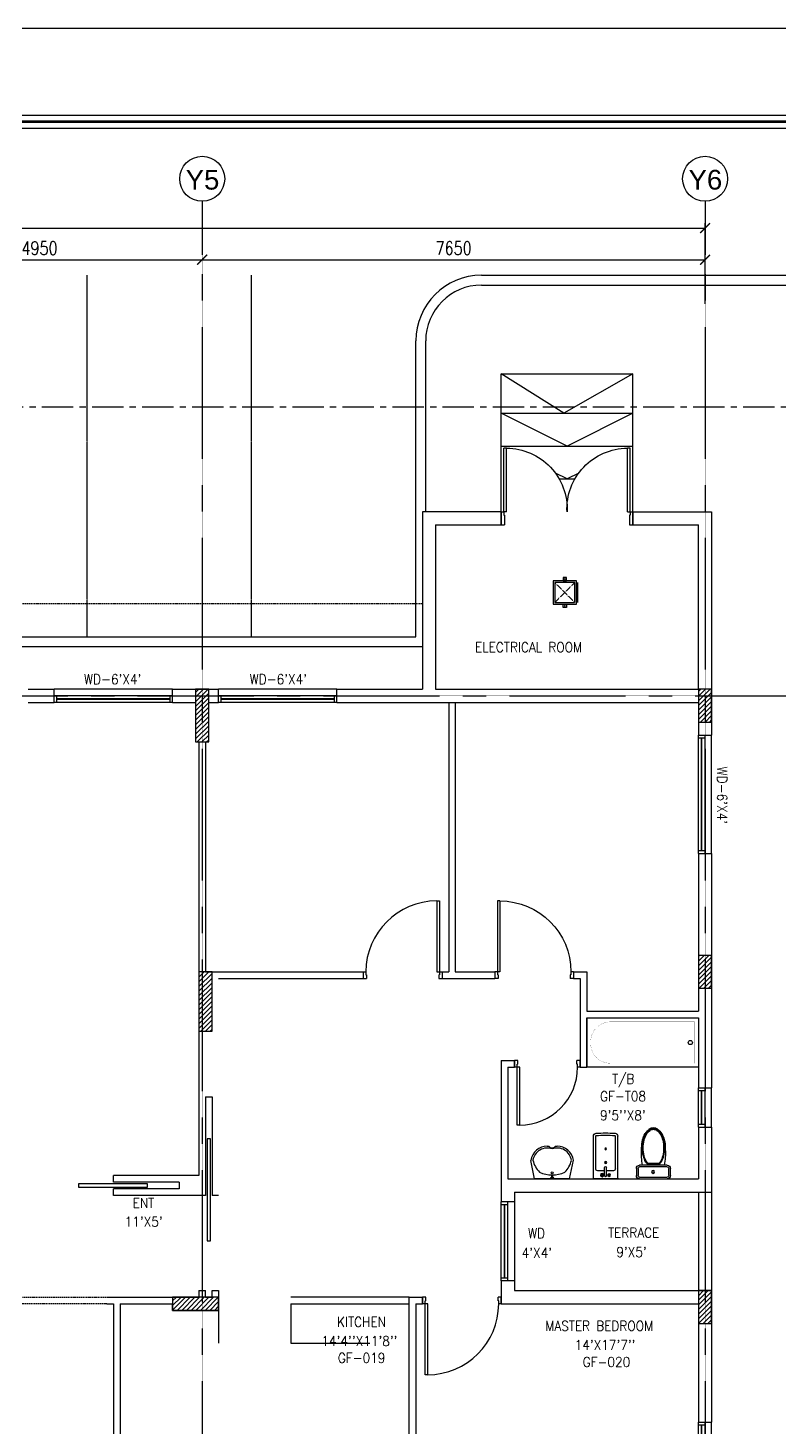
# Model space of a CAD drawing. Header units: millimetres. Extents: x 0 to 79758, y 0 to 55688.
# Drawn here: x 40822 to 52262, y 34385 to 55688 of the extents above; entities that cross this region are included whole.
import ezdxf
from ezdxf.enums import TextEntityAlignment as Align

# ---------------------------------------------------------------- set-up
doc = ezdxf.new("R2010")
doc.units = ezdxf.units.MM
for name, pattern in [('CENTER', [50.8, 31.75, -6.35, 6.35, -6.35]), ('DASHED', [19.05, 12.7, -6.35]), ('DASHED2', [9.525, 6.35, -3.175]), ('HIDDEN', [9.525, 6.35, -3.175])]:
    doc.linetypes.add(name, pattern=pattern)
for name, color, linetype in [('A-ANNO-DIMS', 1, 'Continuous'), ('A-ANNO-SYMB', 33, 'Continuous'), ('A-ANNO-TEXT', 8, 'Continuous'), ('A-AREA', 8, 'CENTER'), ('A-CAR', 8, 'Continuous'), ('A-DOOR', 4, 'Continuous'), ('A-FLOR-OVHD', 4, 'DASHED2'), ('A-FLOR-PFIX', 8, 'Continuous'), ('A-FLOR-SPCL', 8, 'Continuous'), ('A-GLAZ', 5, 'Continuous'), ('A-GRID', 253, 'CENTER'), ('A-WALL-FULL', 8, 'Continuous'), ('L-WALK', 8, 'Continuous'), ('LOGO LINE', 7, 'Continuous'), ('LOGO1LINE', 7, 'Continuous'), ('RET', 1, 'Continuous'), ('S-COL- HACT.', 9, 'Continuous'), ('S-COL.', 8, 'Continuous'), ('sduct', 5, 'Continuous'), ('SUPPORT', 30, 'Continuous')]:
    doc.layers.add(name, color=color, linetype=linetype)
doc.styles.add('ROMANS', font='romans.shx', dxfattribs={"width": 0.8})
doc.styles.add('SANSSERIF', font='sas_____.pfb')
doc.dimstyles.new('100 of DIM2', dxfattribs={"dimscale": 0, "dimtxt": 200, "dimasz": 150, "dimexe": 75, "dimexo": 200, "dimgap": 75, "dimtad": 1, "dimdec": 0, "dimrnd": 5, "dimzin": 0, "dimdsep": 46, "dimtxsty": 'ROMANS', "dimblk": 'ARCHTICK', "dimcen": 100, "dimclrd": 94, "dimclre": 94, "dimclrt": 2, "dimadec": 0, "dimazin": 0, "dimtfac": 1, "dimtdec": 0, "dimtofl": 0, "dimtmove": 2, "dimatfit": 3, "dimldrblk": 'OPEN90', "dimfxl": 75, "dimtolj": 1, "dimtzin": 0, "dimarcsym": 0})
pattern_1 = [(45, (1147577.044, 409937.22), (-35.355339, 35.355339), [])]

# ---------------------------------------------------------------- blocks, each defined once
blk = doc.blocks.new('D-120-R1')
for p, q in [((-80, 1180), (-40, 1180)), ((-80, 1180), (-80, 100)), ((-40, 1180), (-40, 55)), ((-1200, 100), (-1160, 100)), ((-1200, 100), (-1200, 0)), ((-1160, 100), (-1160, 55)), ((-1160, 55), (-1150, 55)), ((-1150, 55), (-1150, 0)), ((-80, 100), (0, 100)), ((-50, 55), (-40, 55)), ((-50, 55), (-50, 0)), ((-50, 0), (0, 0)), ((0, 100), (0, 0)), ((-1200, 0), (-1150, 0))]:
    blk.add_line(p, q)
at = {"linetype": 'Continuous'}
blk.add_arc((-80, 100), 1080, 90, 180, dxfattribs=at)
blk = doc.blocks.new('W-180')
for p, q in [((1800, 100), (0, 100)), ((1800, 0), (0, 0)), ((40, 0), (40, 100)), ((1760, 100), (1760, 0))]:
    blk.add_line(p, q)
at = {"linetype": 'Continuous'}
for p, q in [((1760, 53), (40, 53)), ((1760, 47), (40, 47))]:
    blk.add_line(p, q, dxfattribs=at)
blk = doc.blocks.new('WC-1')
for p, q in [((-210, 0), (210, 0)), ((-260, -160), (-260, -50)), ((-235, -160), (-235, -50)), ((-210, -25), (210, -25)), ((210, -185), (-210, -185)), ((210, -210), (-210, -210)), ((235, -50), (235, -160)), ((260, -50), (260, -160)), ((91, -223), (-91, -223)), ((86, -235), (-86, -235))]:
    blk.add_line(p, q)
for radius in [22.1, 17.1]:
    blk.add_circle((-6, -107), radius)
for centre, radius, start, end in [((-210, -50), 50, 90, 180), ((-210, -160), 50, 180, 270), ((-210, -50), 25, 90, 180), ((-210, -160), 25, 180, 270), ((722, -383), 904, 168.9529, 184.0632), ((210, -50), 50, 360, 90), ((210, -50), 25, 360, 90), ((210, -160), 25, 270, 360), ((210, -160), 50, 270, 360), ((352, -470), 520, 166.4766, 180), ((352, -470), 507, 166.4766, 180), ((178, -428), 341, 149.8586, 166.4766), ((178, -428), 328, 149.8586, 166.4766), ((69, -365), 214, 138.4152, 149.8586), ((69, -365), 201, 139.9943, 149.8586), ((-69, -365), 201, 30.1414, 40.0057), ((-69, -365), 214, 30.1414, 41.5848), ((-178, -428), 328, 13.5234, 30.1414), ((-178, -428), 341, 13.5234, 30.1414), ((-352, -470), 507, 360, 13.5234), ((-352, -470), 520, 360, 13.5234), ((352, -470), 532, 177.5541, 180), ((352, -470), 532, 180, 193.5234), ((352, -470), 520, 180, 193.5234), ((178, -512), 353, 193.5234, 210.1414), ((352, -470), 507, 180, 193.5234), ((178, -512), 341, 193.5234, 210.1414), ((178, -512), 328, 193.5234, 210.1414), ((-178, -512), 328, 329.8586, 346.4766), ((-178, -512), 341, 329.8586, 346.4766), ((-178, -512), 353, 329.8586, 346.4766), ((-352, -470), 507, 346.4766, 360), ((-352, -470), 520, 346.4766, 360), ((-352, -470), 532, 346.4766, 360), ((-352, -470), 532, 360, 2.4459), ((69, -575), 226, 210.1414, 234.4972), ((69, -575), 214, 210.1414, 234.4972), ((69, -575), 201, 210.1414, 234.4972), ((0, -672), 108, 234.4972, 270), ((0, -672), 95.9, 234.4972, 270), ((0, -672), 83.4, 234.4972, 270), ((0, -672), 83.4, 270, 305.5028), ((0, -672), 95.9, 270, 305.5028), ((0, -672), 108, 270, 305.5028), ((-69, -575), 201, 305.5028, 329.8586), ((-69, -575), 214, 305.5028, 329.8586), ((-69, -575), 226, 305.5028, 329.8586)]:
    blk.add_arc(centre, radius, start, end)
at = {"linetype": 'Continuous', "ltscale": 50}
blk.add_arc((-722, -383), 904, 355.9368, 11.0471, dxfattribs=at)
blk = doc.blocks.new('W-120')
for p, q in [((1200, 100), (0, 100)), ((1200, 0), (0, 0)), ((40, 0), (40, 100)), ((1160, 100), (1160, 0))]:
    blk.add_line(p, q)
at = {"linetype": 'Continuous'}
for p, q in [((1160, 53), (40, 53)), ((1160, 47), (40, 47))]:
    blk.add_line(p, q, dxfattribs=at)
blk = doc.blocks.new('BIDET-1')
for p, q in [((175, 0), (-175, 0)), ((-185, -10), (-185, -649)), ((-150, -155), (-150, -649)), ((-15, -125), (-120, -125)), ((-39, -59), (-69, -59)), ((-54, -44), (-54, -74)), ((-15, -54), (-15, -174)), ((15, -54), (15, -174)), ((120, -125), (15, -125)), ((39, -59), (69, -59)), ((54, -44), (54, -74)), ((150, -155), (150, -649)), ((185, -10), (185, -649)), ((12, -250), (-12, -250)), ((-9, -259), (9, -241)), ((-9, -241), (9, -259)), ((0, -238), (0, -262))]:
    blk.add_line(p, q)
for centre, radius in [((-54, -59), 25), ((-54, -59), 20), ((-54, -59), 15.2), ((-54, -59), 10.2), ((54, -59), 20), ((54, -59), 15.2), ((54, -59), 10.2), ((0, -250), 17.5), ((0, -250), 12.5), ((0, -457), 12.5), ((0, -457), 10)]:
    blk.add_circle(centre, radius)
for centre, radius, start, end in [((-175, -10), 10, 90, 180), ((175, -10), 10, 0, 90), ((-120, -155), 30, 90, 180), ((0, -54), 20, 318.5904, 221.4096), ((0, -54), 15, 0, 180), ((0, -174), 15, 180, 0), ((120, -155), 30, 0, 90), ((-140, -649), 45, 180, 265.2062), ((-140, -649), 10, 180, 265.2062), ((0, 1020), 1720, 265.2062, 274.7938), ((0, 1020), 1685, 265.2062, 274.7938), ((140, -649), 10, 274.7938, 0), ((140, -649), 45, 274.7938, 0)]:
    blk.add_arc(centre, radius, start, end)
blk = doc.blocks.new('W-60')
for p, q in [((600, 100), (0, 100)), ((600, 0), (0, 0)), ((40, 0), (40, 100)), ((560, 100), (560, 0))]:
    blk.add_line(p, q)
at = {"linetype": 'Continuous'}
for p, q in [((560, 53), (40, 53)), ((560, 47), (40, 47))]:
    blk.add_line(p, q, dxfattribs=at)
blk = doc.blocks.new('LAV-4')
for p, q in [((-266, 0), (-322, -283)), ((-266, 0), (268, 0)), ((268, 0), (324, -280)), ((-48, -500), (-75, -500)), ((75, -500), (50, -500))]:
    blk.add_line(p, q)
for points in [[(-25, 0), (-25, -18), (25, -18), (25, 0)], [(-9, -20), (-9, -57), (8, -57), (8, -20)]]:
    blk.add_lwpolyline(points, close=True)
blk.add_circle((0, -91), 15.4)
for centre, radius, start, end in [((74, -366), 375, 135.3333, 167.1432), ((0, -539), 477, 66.1261, 113.874), ((-74, -366), 375, 12.5199, 44.6667), ((-75, -250), 250, 187.6784, 270), ((-75, -250), 220, 188.5814, 289.9523), ((75, -250), 220, 250.0878, 350.8515), ((75, -250), 250, 270, 353.0121), ((1, -527), 55.9, 28.7827, 151.2173), ((50, -499), 0, 238.1883, 0)]:
    blk.add_arc(centre, radius, start, end)
blk = doc.blocks.new('D-100-R1')
for p, q in [((-80, 980), (-80, 100)), ((-80, 980), (-40, 980)), ((-40, 980), (-40, 55)), ((-1000, 100), (-1000, 0)), ((-1000, 100), (-960, 100)), ((-960, 100), (-960, 55)), ((-960, 55), (-950, 55)), ((-950, 55), (-950, 0)), ((-80, 100), (0, 100)), ((-50, 55), (-50, 0)), ((-50, 55), (-40, 55)), ((-50, 0), (0, 0)), ((0, 100), (0, 0)), ((-1000, 0), (-950, 0))]:
    blk.add_line(p, q)
at = {"linetype": 'Continuous'}
blk.add_arc((-80, 100), 880, 90, 180, dxfattribs=at)
blk = doc.blocks.new('BT-2')
blk.add_lwpolyline([(0, 750), (1700, 750), (1700, 0), (0, 0)], close=True)
at = {"const_width": 2}
blk.add_lwpolyline([(60, 690), (1340, 690, -0.414214), (1640, 390), (1640, 360, -0.414214), (1340, 60), (60, 60)], format="xyb", close=True, dxfattribs=at)
blk.add_circle((125, 375), 31.9)
blk = doc.blocks.new('_ArchTick')
at = {"color": 0, "linetype": 'ByBlock', "const_width": 0.15}
blk.add_lwpolyline([(-0.5, -0.5), (0.5, 0.5)], dxfattribs=at)
blk = doc.blocks.new('*D55')
at = {"layer": 'A-ANNO-DIMS', "color": 94, "lineweight": -2, "ltscale": 3, "transparency": 16777216}
for p, q in [((43472, 52362), (43472, 52237)), ((51122, 52362), (51122, 52237)), ((43472, 52162), (51122, 52162))]:
    blk.add_line(p, q, dxfattribs=at)
at = {"layer": 'Defpoints', "color": 0, "ltscale": 3, "transparency": 16777216}
for p in [(43472, 52162), (51122, 52162), (51122, 52162)]:
    blk.add_point(p, dxfattribs=at)
at = {"layer": 'A-ANNO-DIMS', "color": 94, "lineweight": -2, "ltscale": 3, "transparency": 16777216, "xscale": 150, "yscale": 150, "zscale": 150, "rotation": 180}
blk.add_blockref('_ArchTick', (43472, 52162), dxfattribs=at)
at = {"layer": 'A-ANNO-DIMS', "color": 94, "lineweight": -2, "ltscale": 3, "transparency": 16777216, "xscale": 150, "yscale": 150, "zscale": 150}
blk.add_blockref('_ArchTick', (51122, 52162), dxfattribs=at)
at = {"layer": 'A-ANNO-DIMS', "color": 2, "ltscale": 3, "transparency": 16777216, "insert": (47297, 52337), "char_height": 200, "attachment_point": 5, "style": 'ROMANS'}
blk.add_mtext('\\A1;7650', dxfattribs=at)
blk = doc.blocks.new('_Open90')
at = {"color": 0, "linetype": 'ByBlock', "lineweight": -2}
for p, q in [((0, 0), (-1, 0)), ((-0.5, 0.5), (0, 0)), ((0, 0), (-0.5, -0.5))]:
    blk.add_line(p, q, dxfattribs=at)
blk = doc.blocks.new('*D22')
at = {"layer": 'A-ANNO-DIMS', "color": 94, "lineweight": -2, "ltscale": 3, "transparency": 16777216}
for p, q in [((38522, 52362), (38522, 52237)), ((43472, 52362), (43472, 52237)), ((38522, 52162), (43472, 52162))]:
    blk.add_line(p, q, dxfattribs=at)
at = {"layer": 'Defpoints', "color": 0, "ltscale": 3, "transparency": 16777216}
for p in [(38522, 52162), (43472, 52162), (43472, 52162)]:
    blk.add_point(p, dxfattribs=at)
at = {"layer": 'A-ANNO-DIMS', "color": 94, "lineweight": -2, "ltscale": 3, "transparency": 16777216, "xscale": 150, "yscale": 150, "zscale": 150, "rotation": 180}
blk.add_blockref('_ArchTick', (38522, 52162), dxfattribs=at)
at = {"layer": 'A-ANNO-DIMS', "color": 94, "lineweight": -2, "ltscale": 3, "transparency": 16777216, "xscale": 150, "yscale": 150, "zscale": 150}
blk.add_blockref('_ArchTick', (43472, 52162), dxfattribs=at)
at = {"layer": 'A-ANNO-DIMS', "color": 2, "ltscale": 3, "transparency": 16777216, "insert": (40997, 52337), "char_height": 200, "attachment_point": 5, "style": 'ROMANS'}
blk.add_mtext('\\A1;4950', dxfattribs=at)
blk = doc.blocks.new('*D23')
at = {"layer": 'A-ANNO-DIMS', "color": 94, "lineweight": -2, "ltscale": 3, "transparency": 16777216}
for p, q in [((25622, 51492), (25622, 52718)), ((25622, 52643), (51122, 52643)), ((51122, 51492), (51122, 52718))]:
    blk.add_line(p, q, dxfattribs=at)
at = {"layer": 'Defpoints', "color": 0, "ltscale": 3, "transparency": 16777216}
for p in [(51122, 52643), (25622, 51292), (51122, 51292)]:
    blk.add_point(p, dxfattribs=at)
at = {"layer": 'A-ANNO-DIMS', "color": 94, "lineweight": -2, "ltscale": 3, "transparency": 16777216, "xscale": 150, "yscale": 150, "zscale": 150, "rotation": 180}
blk.add_blockref('_ArchTick', (25622, 52643), dxfattribs=at)
at = {"layer": 'A-ANNO-DIMS', "color": 94, "lineweight": -2, "ltscale": 3, "transparency": 16777216, "xscale": 150, "yscale": 150, "zscale": 150}
blk.add_blockref('_ArchTick', (51122, 52643), dxfattribs=at)
at = {"layer": 'A-ANNO-DIMS', "color": 2, "ltscale": 3, "transparency": 16777216, "insert": (38372, 52818), "char_height": 200, "attachment_point": 5, "style": 'ROMANS'}
blk.add_mtext('\\A1;25500', dxfattribs=at)
blk = doc.blocks.new('D-200-DOUBLE')
for p, q in [((40, 200), (40, 1170)), ((40, 1170), (80, 1170)), ((80, 200), (80, 1170)), ((1920, 200), (1920, 1170)), ((1920, 1170), (1960, 1170)), ((1960, 200), (1960, 1170)), ((80, 200), (0, 200)), ((0, 200), (0, 0)), ((50, 0), (0, 0)), ((40, 200), (40, 148)), ((40, 148), (50, 148)), ((50, 148), (50, 0)), ((1920, 200), (1960, 200)), ((1950, 148), (1950, 0)), ((1960, 148), (1950, 148)), ((2000, 0), (1950, 0)), ((2000, 200), (1960, 200)), ((1960, 200), (1960, 148)), ((2000, 200), (2000, 0))]:
    blk.add_line(p, q)
at = {"linetype": 'Continuous'}
for centre, start, end in [((73, 242), 357.4314, 89.5378), ((1927, 242), 90.4622, 182.5686)]:
    blk.add_arc(centre, 928, start, end, dxfattribs=at)
blk = doc.blocks.new('A$C36FC6C1E')
at = {"layer": 'RET', "color": 0, "linetype": 'HIDDEN', "ltscale": 0.8}
blk.add_line((377.4, 377.4), (77.4, 77.4), dxfattribs=at)
blk.add_lwpolyline([(379.8, 379.8), (379.8, 75), (75, 75), (75, 379.8)], close=True, dxfattribs=at)
at = {"layer": 'sduct'}
blk.add_lwpolyline([(404.8, 404.8), (404.8, 50), (50, 50), (50, 404.8)], close=True, dxfattribs=at)
blk.add_lwpolyline([(427.4, 377.4), (427.4, 77.4)], dxfattribs=at)
at = {"layer": 'SUPPORT', "ltscale": 0.5}
for points in [[(202.4, 404.8), (252.4, 404.8), (252.4, 454.8), (202.4, 454.8)], [(202.4, 50), (252.4, 50), (252.4, 0), (202.4, 0)]]:
    blk.add_lwpolyline(points, close=True, dxfattribs=at)
for centre in [(227.4, 429.8), (227.4, 25)]:
    blk.add_circle(centre, 6, dxfattribs=at)

msp = doc.modelspace()

# ---------------------------------------------------------------- hatches: boundary and pattern name
at = {"layer": 'S-COL- HACT.', "linetype": 'Continuous', "ltscale": 3}
h = msp.add_hatch(dxfattribs=at)
h.set_pattern_fill('ANSI31', color=256, scale=400, style=0)
h.set_pattern_definition(pattern_1)
h.paths.add_polyline_path([(43371.9, 45625.2), (43371.9, 44825.2), (43571.9, 44825.2), (43571.9, 45625.2)])
h = msp.add_hatch(dxfattribs=at)
h.set_pattern_fill('ANSI31', color=256, scale=400, style=0)
h.set_pattern_definition(pattern_1)
h.paths.add_polyline_path([(51221.9, 45125.2), (51221.9, 45625.2), (51021.9, 45625.2), (51021.9, 45125.2)])
h = msp.add_hatch(dxfattribs=at)
h.set_pattern_fill('ANSI31', color=256, scale=400, style=0)
h.set_pattern_definition(pattern_1)
h.paths.add_polyline_path([(51021.9, 41575.2), (51021.9, 41075.2), (51221.9, 41075.2), (51221.9, 41575.2)])
h = msp.add_hatch(dxfattribs=at)
h.set_pattern_fill('ANSI31', color=256, scale=400, style=0)
h.set_pattern_definition(pattern_1)
h.paths.add_polyline_path([(43421.9, 41325.2), (43421.9, 40425.2), (43621.9, 40425.2), (43621.9, 41325.2)])
h = msp.add_hatch(dxfattribs=at)
h.set_pattern_fill('ANSI31', color=256, scale=400, style=0)
h.set_pattern_definition(pattern_1)
h.paths.add_polyline_path([(51021.9, 36475.2), (51021.9, 35975.2), (51221.9, 35975.2), (51221.9, 36475.2)])
h = msp.add_hatch(dxfattribs=at)
h.set_pattern_fill('ANSI31', color=256, scale=400, style=0)
h.set_pattern_definition(pattern_1)
h.paths.add_polyline_path([(43021.9, 36175.2), (43721.9, 36175.2), (43721.9, 36375.2), (43021.9, 36375.2)])

# ---------------------------------------------------------------- linework, layer by layer
at = {"layer": 'A-ANNO-SYMB', "ltscale": 3}
for centre in [(43471.9, 53393.4), (51121.9, 53393.4)]:
    msp.add_circle(centre, 342.2, dxfattribs=at)
at = {"layer": 'A-AREA', "ltscale": 15}
msp.add_line((21221.9, 49925.2), (53321.9, 49925.2), dxfattribs=at)
at = {"layer": 'A-CAR', "ltscale": 3}
for p, q in [((48021.9, 48325.2), (48021.9, 50425.2)), ((48021.9, 50425.2), (50021.9, 50425.2)), ((48971, 49825.2), (48021.9, 50425.2)), ((50021.9, 50425.2), (48971, 49825.2)), ((50021.9, 48325.2), (50021.9, 50425.2)), ((48021.9, 49825.2), (50021.9, 49825.2)), ((49021.9, 49325.2), (48021.9, 49825.2)), ((50021.9, 49825.2), (49021.9, 49325.2)), ((48021.9, 49325.2), (50021.9, 49325.2)), ((49021.9, 48825.2), (48844.5, 48913.9)), ((48901.7, 48825.2), (49142, 48825.2)), ((49199.2, 48913.9), (49021.9, 48825.2))]:
    msp.add_line(p, q, dxfattribs=at)
at = {"layer": 'A-DOOR', "ltscale": 3}
for points in [[(43596.9, 38782.8), (43546.9, 38782.8), (43546.9, 37232.8), (43596.9, 37232.8), (43596.9, 38782.8)], [(42637.9, 38050.2), (42637.9, 38100.2), (41587.9, 38100.2), (41587.9, 38050.2), (42637.9, 38050.2)]]:
    msp.add_lwpolyline(points, dxfattribs=at)
at = {"layer": 'A-FLOR-OVHD', "ltscale": 3}
for p, q in [((40221.9, 36375.2), (42021.9, 36375.2)), ((42021.9, 36275.2), (40221.9, 36275.2))]:
    msp.add_line(p, q, dxfattribs=at)
msp.add_lwpolyline([(46821.9, 46925.2), (38421.9, 46925.2), (38421.9, 45625.2), (37121.9, 45625.2), (37121.9, 46925.2), (32821.9, 46925.2), (32821.9, 46525.2), (31121.9, 46525.2), (31121.9, 46925.2), (24221.9, 46925.2), (24221.9, 37275.2), (23221.9, 37275.2), (23221.9, 32775.2)], dxfattribs=at)
at = {"layer": 'A-FLOR-SPCL', "ltscale": 3}
for p, q in [((51021.9, 37975.2), (51021.9, 36475.2)), ((51221.9, 37975.2), (51221.9, 36475.2)), ((43721.9, 36275.2), (43721.9, 35675.2)), ((44821.9, 36275.2), (46621.9, 36275.2)), ((44821.9, 36275.2), (44821.9, 35675.2)), ((44821.9, 35675.2), (46021.9, 35675.2))]:
    msp.add_line(p, q, dxfattribs=at)
at = {"layer": 'A-GLAZ', "ltscale": 3}
for p, q in [((43021.9, 45625.2), (41221.9, 45625.2)), ((45521.9, 45625.2), (43721.9, 45625.2)), ((51221.9, 43125.2), (51221.9, 44925.2)), ((51221.9, 38962.6), (51221.9, 39562.6)), ((48221.9, 37825.2), (48221.9, 36625.2)), ((51221.9, 32675.2), (51221.9, 34475.2))]:
    msp.add_line(p, q, dxfattribs=at)
at = {"layer": 'A-GRID', "ltscale": 0.1}
for p, q in [((43471.9, 53051.2), (43471.9, 4916.9)), ((51121.9, 53051.2), (51121.9, 4916.9)), ((13764.6, 45525.2), (57304.2, 45525.2))]:
    msp.add_line(p, q, dxfattribs=at)
at = {"layer": 'A-WALL-FULL', "ltscale": 3}
for p, q in [((48021.9, 48325.2), (46821.9, 48325.2)), ((46821.9, 48325.2), (46821.9, 45625.2)), ((48021.9, 48125.2), (48021.9, 48325.2)), ((50021.9, 48325.2), (51221.9, 48325.2)), ((50021.9, 48125.2), (50021.9, 48325.2)), ((51221.9, 48325.2), (51221.9, 45425.2)), ((47021.9, 48125.2), (48021.9, 48125.2)), ((50021.9, 48125.2), (51021.9, 48125.2)), ((40821.9, 45625.2), (41221.9, 45625.2)), ((41221.9, 45425.2), (41221.9, 45625.2)), ((43021.9, 45625.2), (43721.9, 45625.2)), ((43021.9, 45425.2), (43021.9, 45625.2)), ((43721.9, 45425.2), (43721.9, 45625.2)), ((45521.9, 45625.2), (46821.9, 45625.2)), ((45521.9, 45425.2), (45521.9, 45625.2)), ((49871.9, 45625.2), (51021.9, 45625.2)), ((51221.9, 45625.2), (51221.9, 44925.2)), ((51221.9, 45625.2), (51221.9, 44925.2)), ((40821.9, 45425.2), (41221.9, 45425.2)), ((43021.9, 45425.2), (43371.9, 45425.2)), ((43571.9, 45425.2), (43721.9, 45425.2)), ((45521.9, 45425.2), (47221.9, 45425.2)), ((45821.9, 45425.2), (47221.9, 45425.2)), ((46821.9, 45425.2), (51021.9, 45425.2)), ((47121.9, 45425.2), (48071.9, 45425.2)), ((47121.9, 45425.2), (50821.9, 45425.2)), ((47221.9, 45425.2), (47221.9, 41325.2)), ((47321.9, 45425.2), (47321.9, 41325.2)), ((49871.9, 45425.2), (50821.9, 45425.2)), ((51021.9, 45425.2), (51021.9, 44925.2)), ((51021.9, 45425.2), (51021.9, 44925.2)), ((43421.9, 44825.2), (43421.9, 38225.2)), ((43521.9, 44825.2), (43521.9, 41325.2)), ((51021.9, 44925.2), (51221.9, 44925.2)), ((51021.9, 44925.2), (51221.9, 44925.2)), ((51021.9, 43125.2), (51021.9, 40725.2)), ((51021.9, 43125.2), (51221.9, 43125.2)), ((51221.9, 43125.2), (51221.9, 39562.6)), ((43521.9, 41325.2), (45921.9, 41325.2)), ((43721.9, 41225.2), (45921.9, 41225.2)), ((45921.9, 41325.2), (45921.9, 41225.2)), ((47121.9, 41325.2), (47221.9, 41325.2)), ((47121.9, 41325.2), (47121.9, 41225.2)), ((47121.9, 41225.2), (47921.9, 41225.2)), ((47321.9, 41325.2), (47921.9, 41325.2)), ((47921.9, 41325.2), (47921.9, 41225.2)), ((49121.9, 41325.2), (49321.9, 41325.2)), ((49121.9, 41325.2), (49121.9, 41225.2)), ((49121.9, 41225.2), (49221.9, 41225.2)), ((49221.9, 41225.2), (49221.9, 39875.2)), ((49321.9, 41325.2), (49321.9, 40725.2)), ((49321.9, 40725.2), (51021.9, 40725.2)), ((49321.9, 40625.2), (51021.9, 40625.2)), ((49321.9, 40625.2), (49321.9, 39875.2)), ((51021.9, 40625.2), (51021.9, 39562.6)), ((48021.9, 39975.2), (48221.9, 39975.2)), ((48021.9, 39975.2), (48021.9, 37825.2)), ((48121.9, 39875.2), (48221.9, 39875.2)), ((48121.9, 39875.2), (48121.9, 38175.2)), ((48221.9, 39975.2), (48221.9, 39875.2)), ((49221.9, 39875.2), (49321.9, 39875.2)), ((43521.9, 39425.2), (43521.9, 37925.2)), ((43521.9, 39425.2), (43621.9, 39425.2)), ((43621.9, 39425.2), (43621.9, 37925.2)), ((51021.9, 39562.6), (51221.9, 39562.6)), ((51021.9, 38962.6), (51021.9, 38175.2)), ((51021.9, 38962.6), (51221.9, 38962.6)), ((51221.9, 38962.6), (51221.9, 37975.2)), ((43421.9, 38225.2), (42121.9, 38225.2)), ((42121.9, 38125.2), (42121.9, 38225.2)), ((48121.9, 38175.2), (51021.9, 38175.2)), ((43121.9, 38125.2), (42121.9, 38125.2)), ((43121.9, 38025.2), (42121.9, 38025.2)), ((42121.9, 37925.2), (42121.9, 38025.2)), ((43421.9, 37925.2), (42121.9, 37925.2)), ((43121.9, 38125.2), (43121.9, 38025.2)), ((43521.9, 37925.2), (43421.9, 37925.2)), ((43721.9, 37925.2), (43621.9, 37925.2)), ((48221.9, 37975.2), (51221.9, 37975.2)), ((48221.9, 37975.2), (48221.9, 37825.2)), ((48221.9, 37825.2), (48021.9, 37825.2)), ((43421.9, 36475.2), (43421.9, 36375.2)), ((43421.9, 36475.2), (43521.9, 36475.2)), ((43521.9, 36375.2), (43521.9, 36475.2)), ((43621.9, 36375.2), (43621.9, 36475.2)), ((43621.9, 36475.2), (43721.9, 36475.2)), ((43721.9, 36475.2), (43721.9, 36275.2)), ((48021.9, 36625.2), (48021.9, 36275.2)), ((48221.9, 36625.2), (48021.9, 36625.2)), ((48221.9, 36625.2), (48221.9, 36475.2)), ((48221.9, 36475.2), (51221.9, 36475.2)), ((51221.9, 36475.2), (51221.9, 34475.2)), ((42021.9, 36375.2), (43421.9, 36375.2)), ((42021.9, 36275.2), (42121.9, 36275.2)), ((42121.9, 36275.2), (42121.9, 32375.2)), ((42221.9, 36275.2), (42221.9, 33064.5)), ((42221.9, 36275.2), (43021.9, 36275.2)), ((43521.9, 36375.2), (43621.9, 36375.2)), ((46620.4, 36375.2), (44821.9, 36375.2)), ((46621.9, 36375.2), (46821.9, 36375.2)), ((46621.9, 32964.5), (46621.9, 36375.2)), ((46721.9, 36275.2), (46721.9, 30875.2)), ((46721.9, 36275.2), (46821.9, 36275.2)), ((46821.9, 36375.2), (46821.9, 36275.2)), ((46821.9, 36275.2), (46821.9, 36275.2)), ((48021.9, 36275.2), (51021.9, 36275.2)), ((51021.9, 36275.2), (51021.9, 34475.2)), ((51021.9, 34475.2), (51221.9, 34475.2))]:
    msp.add_line(p, q, dxfattribs=at)
at = {"layer": 'A-WALL-FULL', "linetype": 'Continuous', "ltscale": 3}
for p, q in [((43371.9, 45425.2), (43371.9, 44825.2)), ((43571.9, 44825.2), (43571.9, 45425.2)), ((43371.9, 44825.2), (43571.9, 44825.2)), ((43021.9, 36175.2), (43021.9, 36275.2)), ((43721.9, 36375.2), (43721.9, 36175.2)), ((43721.9, 36175.2), (43021.9, 36175.2))]:
    msp.add_line(p, q, dxfattribs=at)
at = {"layer": 'A-WALL-FULL', "ltscale": 3}
msp.add_lwpolyline([(47021.9, 48125.2), (47021.9, 45625.2), (51021.9, 45625.2), (51021.9, 45625.2), (51021.9, 48125.2)], dxfattribs=at)
at = {"layer": 'L-WALK', "linetype": 'DASHED', "ltscale": 0.2}
for p, q in [((41721.9, 46425.2), (41721.9, 51925.2)), ((44221.9, 46425.2), (44221.9, 51925.2))]:
    msp.add_line(p, q, dxfattribs=at)
at = {"layer": 'L-WALK', "ltscale": 15}
for p, q in [((47721.9, 51925.2), (53321.9, 51925.2)), ((47721.9, 51775.2), (53321.9, 51775.2))]:
    msp.add_line(p, q, dxfattribs=at)
at = {"layer": 'L-WALK', "ltscale": 3}
for p, q in [((46721.9, 46425.2), (46721.9, 50925.2)), ((46871.9, 48325.2), (46871.9, 50925.2)), ((24071.9, 46275.2), (46821.9, 46275.2)), ((24221.9, 46425.2), (46721.9, 46425.2))]:
    msp.add_line(p, q, dxfattribs=at)
at = {"layer": 'L-WALK', "ltscale": 15}
for radius in [1000, 850]:
    msp.add_arc((47721.9, 50925.2), radius, 90, 180, dxfattribs=at)
at = {"layer": 'LOGO LINE'}
msp.add_lwpolyline([(79758, 0), (1000, 0), (1000, 55687.5), (79758, 55687.5)], close=True, dxfattribs=at)
at = {"layer": 'LOGO1LINE'}
for points in [[(78432.1, 1325.9), (2325.9, 1325.9), (2325.9, 54361.6), (78432.1, 54361.6)], [(68123.4, 1524.8), (2524.8, 1524.8), (2524.8, 54162.7), (68123.4, 54162.7)]]:
    msp.add_lwpolyline(points, close=True, dxfattribs=at)
at = {"layer": 'LOGO1LINE', "const_width": 39.8}
msp.add_lwpolyline([(78332.7, 1425.3), (2425.3, 1425.3), (2425.3, 54262.2), (78332.7, 54262.2)], close=True, dxfattribs=at)
at = {"layer": 'RET', "color": 0, "linetype": 'HIDDEN', "ltscale": 0.8}
msp.add_line((49140.5, 47250.4), (48835.7, 46945.6), dxfattribs=at)
at = {"layer": 'S-COL.', "linetype": 'Continuous', "ltscale": 3}
for p, q in [((43021.9, 36375.2), (43021.9, 36175.2)), ((43721.9, 36175.2), (43721.9, 36375.2)), ((43021.9, 36175.2), (43721.9, 36175.2))]:
    msp.add_line(p, q, dxfattribs=at)
for points in [[(43371.9, 45625.2), (43371.9, 44825.2), (43571.9, 44825.2), (43571.9, 45625.2)], [(51221.9, 45125.2), (51221.9, 45625.2), (51021.9, 45625.2), (51021.9, 45125.2)], [(51021.9, 41575.2), (51021.9, 41075.2), (51221.9, 41075.2), (51221.9, 41575.2)], [(43421.9, 41325.2), (43421.9, 40425.2), (43621.9, 40425.2), (43621.9, 41325.2)], [(43421.9, 41325.2), (43421.9, 40425.2), (43621.9, 40425.2), (43621.9, 41325.2)], [(43421.9, 41325.2), (43421.9, 40425.2), (43621.9, 40425.2), (43621.9, 41325.2)], [(51021.9, 36475.2), (51021.9, 35975.2), (51221.9, 35975.2), (51221.9, 36475.2)], [(51021.9, 36475.2), (51021.9, 35975.2), (51221.9, 35975.2), (51221.9, 36475.2)], [(51021.9, 36475.2), (51021.9, 35975.2), (51221.9, 35975.2), (51221.9, 36475.2)], [(43021.9, 36175.2), (43721.9, 36175.2), (43721.9, 36375.2), (43021.9, 36375.2)], [(43021.9, 36175.2), (43721.9, 36175.2), (43721.9, 36375.2), (43021.9, 36375.2)]]:
    msp.add_lwpolyline(points, close=True, dxfattribs=at)

# ---------------------------------------------------------------- block references
at = {"layer": 'A-DOOR', "ltscale": 3, "xscale": -1}
for name, p in [('D-200-DOUBLE', (50021.9, 48125.2)), ('D-120-R1', (47921.9, 41225.2))]:
    msp.add_blockref(name, p, dxfattribs=at)
at = {"layer": 'A-DOOR', "ltscale": 3}
msp.add_blockref('D-120-R1', (47121.9, 41225.2), dxfattribs=at)
at = {"layer": 'A-DOOR', "ltscale": 3, "rotation": 180}
for name, p in [('D-100-R1', (48221.9, 39975.2)), ('D-120-R1', (46821.9, 36375.2))]:
    msp.add_blockref(name, p, dxfattribs=at)
at = {"layer": 'A-FLOR-PFIX', "ltscale": 3, "rotation": 180}
for name, p in [('BT-2', (51021.9, 40625.2)), ('LAV-4', (48795.9, 38175.2))]:
    msp.add_blockref(name, p, dxfattribs=at)
at = {"layer": 'A-FLOR-PFIX', "ltscale": 3, "xscale": -1, "rotation": 180}
for name, p in [('BIDET-1', (49608.4, 38175.2)), ('WC-1', (50336.5, 38175.2))]:
    msp.add_blockref(name, p, dxfattribs=at)
at = {"layer": 'A-GLAZ', "ltscale": 3}
for p in [(41221.9, 45425.2), (43721.9, 45425.2)]:
    msp.add_blockref('W-180', p, dxfattribs=at)
at = {"layer": 'A-GLAZ', "ltscale": 3, "rotation": 270}
for name, p in [('W-180', (51021.9, 44925.2)), ('W-60', (51021.9, 39562.6)), ('W-120', (48021.9, 37825.2)), ('W-180', (51021.9, 34475.2))]:
    msp.add_blockref(name, p, dxfattribs=at)
at = {"layer": 'RET', "color": 0, "xscale": -1, "rotation": 180}
msp.add_blockref('A$C36FC6C1E', (48760.7, 47325.4), dxfattribs=at)

# ---------------------------------------------------------------- texts
at = {"layer": 'A-ANNO-TEXT', "style": 'SANSSERIF'}
for s, p in [('Y5', (43476.5, 53228.8)), ('Y6', (51126.5, 53228.8))]:
    msp.add_text(s, height=300, dxfattribs=at).set_placement(p, align=Align.CENTER)
at = {"layer": 'A-ANNO-TEXT', "style": 'ROMANS', "width": 0.9}
for s, p in [('ELECTRICAL ROOM', (47620.8, 46191)), ("WD-6'X4'", (41672.5, 45703.3)), ("WD-6'X4'", (44193.1, 45703.3)), ('T/B', (49706, 39621.2)), ('GF-T08', (49523.9, 39358.1)), ("9'5''X8'", (49523.9, 39066.9)), ('ENT', (42413.2, 37734.7)), ("11'X5'", (42292.4, 37449.1)), ('WD', (48427.8, 37274.1)), ('TERRACE', (49645.2, 37282.2)), ("4'X4'", (48332.4, 36975.7)), ("9'X5'", (49772.6, 36986.7)), ('KITCHEN', (45522.9, 35924.3)), ('MASTER BEDROOM', (48690.3, 35864.3)), ("14'4''X11'8''", (45285.1, 35633.7)), ("14'X17'7''", (49137.4, 35573.8)), ('GF-019', (45535, 35376.6)), ('GF-020', (49260.1, 35314.5))]:
    msp.add_text(s, height=150, dxfattribs=at).set_placement(p)
msp.add_text("WD-6'X4'", height=150, rotation=270, dxfattribs=at).set_placement((51306.8, 44449.9))

# ---------------------------------------------------------------- dimensions: what is measured, and where the dimension line sits
at = {"layer": 'A-ANNO-DIMS', "ltscale": 3}
for base, p1, p2, picture, middle in [((51121.9, 52642.6), (25621.9, 51291.9), (51121.9, 51291.9), '*D23', (38371.9, 52817.6)), ((43471.9, 52162.4), (38521.9, 52162.4), (43471.9, 52162.4), '*D22', (40996.9, 52337.4)), ((51121.9, 52162.4), (43471.9, 52162.4), (51121.9, 52162.4), '*D55', (47296.9, 52337.4))]:
    dim = msp.add_linear_dim(base=base, p1=p1, p2=p2, dimstyle='100 of DIM2', override={"dimscale": 1}, dxfattribs=at)
    dim.commit()
    dim.dimension.update_dxf_attribs({"geometry": picture, "text_midpoint": middle})

doc.saveas('drawing.dxf')
